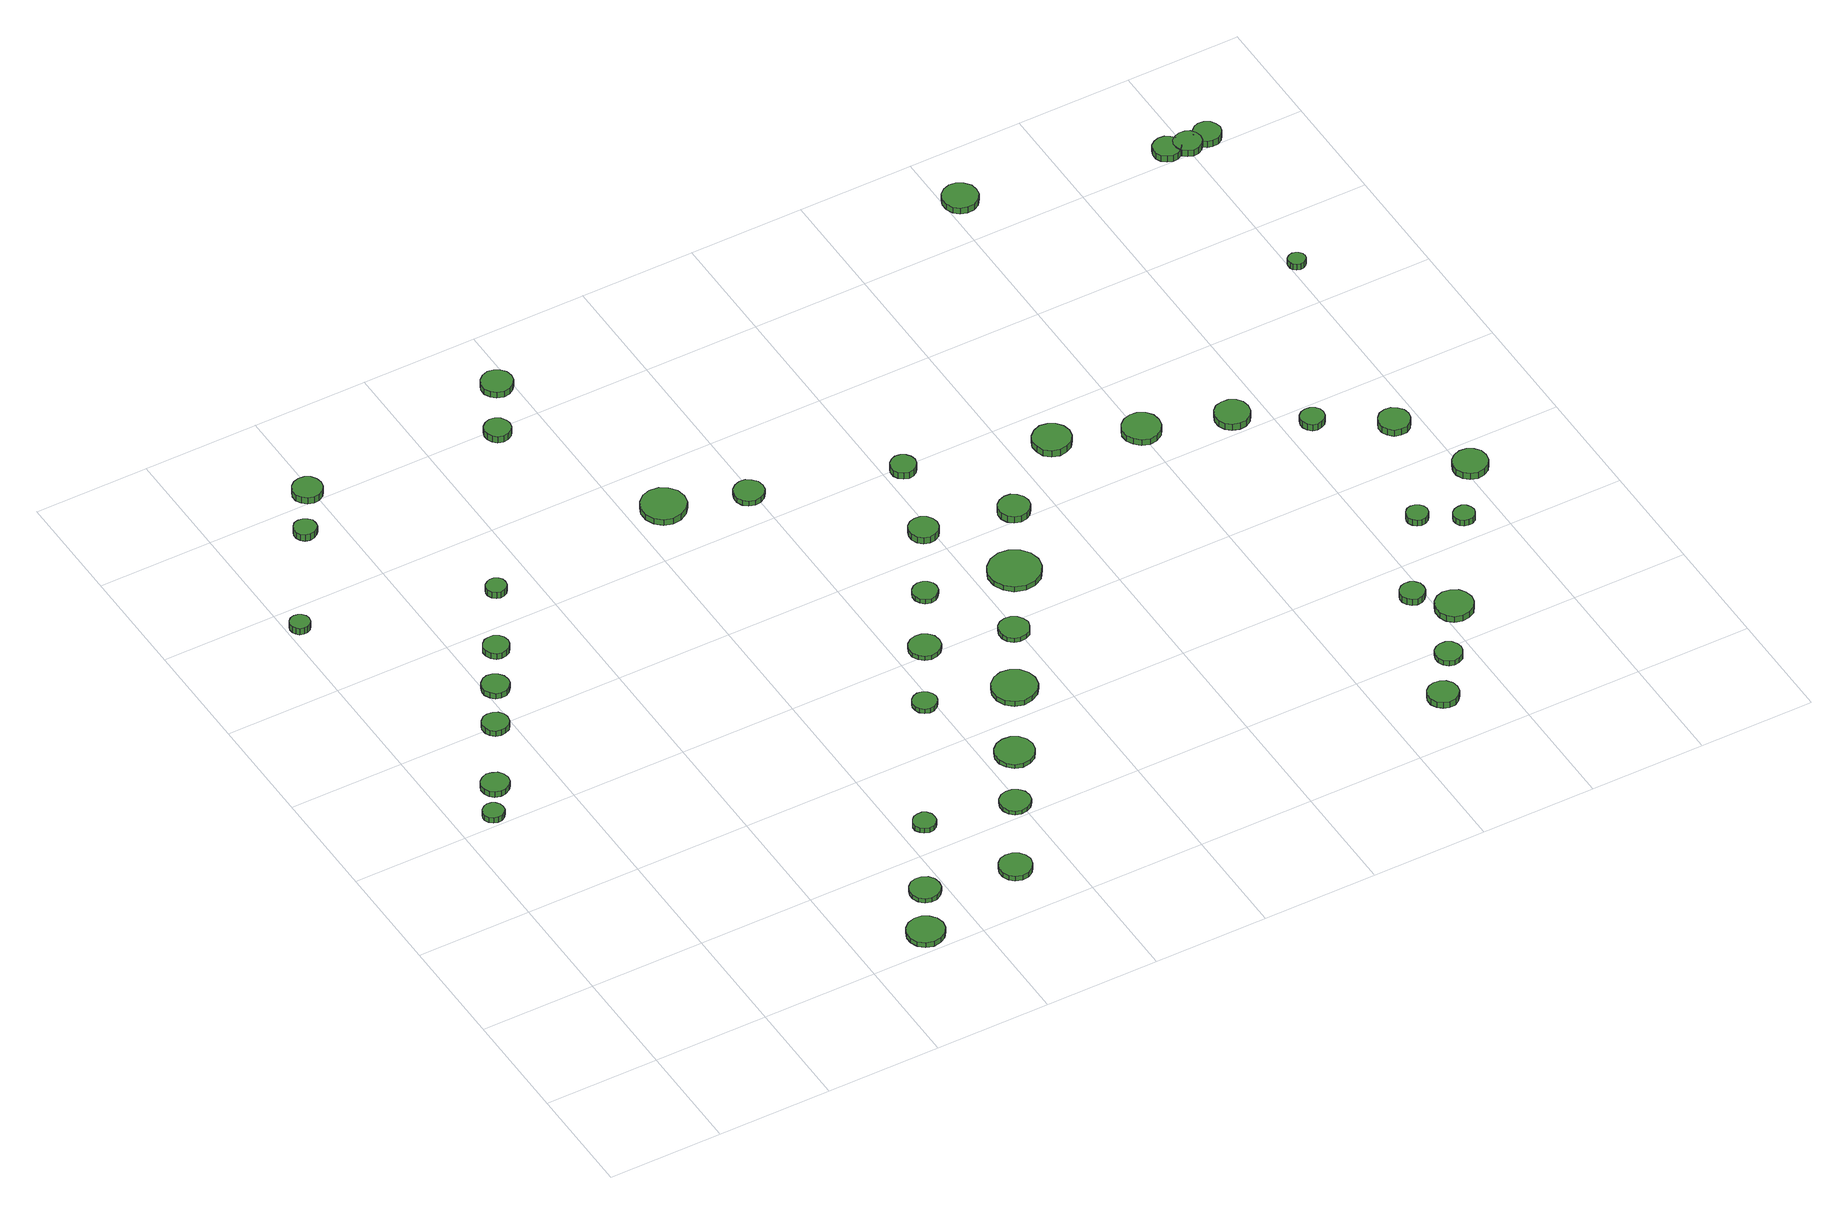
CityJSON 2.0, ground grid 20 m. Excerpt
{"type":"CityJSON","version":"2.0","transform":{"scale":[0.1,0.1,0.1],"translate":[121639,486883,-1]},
"CityObjects":{
"tree1":{"type":"SolitaryVegetationObject","attributes":{"function":"something"},"geometry":[{"type":"MultiSurface","lod":"1","boundaries":[[[0,1,2,3,4,5,6,7,8,9,10,11,12,13,14]],[[15,16,17,18,19,20,21,22,23,24,25,26,27,28,29]],[[0,29,28,1]],[[1,28,27,2]],[[2,27,26,3]],[[3,26,25,4]],[[4,25,24,5]],[[5,24,23,6]],[[6,23,22,7]],[[7,22,21,8]],[[8,21,20,9]],[[9,20,19,10]],[[10,19,18,11]],[[11,18,17,12]],[[12,17,16,13]],[[13,16,15,14]],[[14,15,29,0]]]}]},
"tree2":{"type":"SolitaryVegetationObject","attributes":{"function":"something"},"geometry":[{"type":"MultiSurface","lod":"1","boundaries":[[[30,31,32,33,34,35,36,37,38,39,40,41,42,43,44]],[[45,46,47,48,49,50,51,52,53,54,55,56,57,58,59]],[[30,59,58,31]],[[31,58,57,32]],[[32,57,56,33]],[[33,56,55,34]],[[34,55,54,35]],[[35,54,53,36]],[[36,53,52,37]],[[37,52,51,38]],[[38,51,50,39]],[[39,50,49,40]],[[40,49,48,41]],[[41,48,47,42]],[[42,47,46,43]],[[43,46,45,44]],[[44,45,59,30]]]}]},
"tree3":{"type":"SolitaryVegetationObject","attributes":{"function":"something"},"geometry":[{"type":"MultiSurface","lod":"1","boundaries":[[[60,61,62,63,64,65,66,67,68,69,70,71,72,73,74]],[[75,76,77,78,79,80,81,82,83,84,85,86,87,88,89]],[[60,89,88,61]],[[61,88,87,62]],[[62,87,86,63]],[[63,86,85,64]],[[64,85,84,65]],[[65,84,83,66]],[[66,83,82,67]],[[67,82,81,68]],[[68,81,80,69]],[[69,80,79,70]],[[70,79,78,71]],[[71,78,77,72]],[[72,77,76,73]],[[73,76,75,74]],[[74,75,89,60]]]}]},
"tree4":{"type":"SolitaryVegetationObject","attributes":{"function":"something"},"geometry":[{"type":"MultiSurface","lod":"1","boundaries":[[[90,91,92,93,94,95,96,97,98,99,100,101,102,103,104]],[[105,106,107,108,109,110,111,112,113,114,115,116,117,118,119]],[[90,119,118,91]],[[91,118,117,92]],[[92,117,116,93]],[[93,116,115,94]],[[94,115,114,95]],[[95,114,113,96]],[[96,113,112,97]],[[97,112,111,98]],[[98,111,110,99]],[[99,110,109,100]],[[100,109,108,101]],[[101,108,107,102]],[[102,107,106,103]],[[103,106,105,104]],[[104,105,119,90]]]}]},
"tree5":{"type":"SolitaryVegetationObject","attributes":{"function":"something"},"geometry":[{"type":"MultiSurface","lod":"1","boundaries":[[[120,121,122,123,124,125,126,127,128,129,130,131,132,133,134]],[[135,136,137,138,139,140,141,142,143,144,145,146,147,148,149]],[[120,149,148,121]],[[121,148,147,122]],[[122,147,146,123]],[[123,146,145,124]],[[124,145,144,125]],[[125,144,143,126]],[[126,143,142,127]],[[127,142,141,128]],[[128,141,140,129]],[[129,140,139,130]],[[130,139,138,131]],[[131,138,137,132]],[[132,137,136,133]],[[133,136,135,134]],[[134,135,149,120]]]}]},
"tree6":{"type":"SolitaryVegetationObject","attributes":{"function":"something"},"geometry":[{"type":"MultiSurface","lod":"1","boundaries":[[[150,151,152,153,154,155,156,157,158,159,160,161,162,163,164]],[[165,166,167,168,169,170,171,172,173,174,175,176,177,178,179]],[[150,179,178,151]],[[151,178,177,152]],[[152,177,176,153]],[[153,176,175,154]],[[154,175,174,155]],[[155,174,173,156]],[[156,173,172,157]],[[157,172,171,158]],[[158,171,170,159]],[[159,170,169,160]],[[160,169,168,161]],[[161,168,167,162]],[[162,167,166,163]],[[163,166,165,164]],[[164,165,179,150]]]}]},
"tree7":{"type":"SolitaryVegetationObject","attributes":{"function":"something"},"geometry":[{"type":"MultiSurface","lod":"1","boundaries":[[[180,181,182,183,184,185,186,187,188,189,190,191,192,193,194]],[[195,196,197,198,199,200,201,202,203,204,205,206,207,208,209]],[[180,209,208,181]],[[181,208,207,182]],[[182,207,206,183]],[[183,206,205,184]],[[184,205,204,185]],[[185,204,203,186]],[[186,203,202,187]],[[187,202,201,188]],[[188,201,200,189]],[[189,200,199,190]],[[190,199,198,191]],[[191,198,197,192]],[[192,197,196,193]],[[193,196,195,194]],[[194,195,209,180]]]}]},
"tree8":{"type":"SolitaryVegetationObject","attributes":{"function":"something"},"geometry":[{"type":"MultiSurface","lod":"1","boundaries":[[[210,211,212,213,214,215,216,217,218,219,220,221,222,223,224]],[[225,226,227,228,229,230,231,232,233,234,235,236,237,238,239]],[[210,239,238,211]],[[211,238,237,212]],[[212,237,236,213]],[[213,236,235,214]],[[214,235,234,215]],[[215,234,233,216]],[[216,233,232,217]],[[217,232,231,218]],[[218,231,230,219]],[[219,230,229,220]],[[220,229,228,221]],[[221,228,227,222]],[[222,227,226,223]],[[223,226,225,224]],[[224,225,239,210]]]}]},
"tree9":{"type":"SolitaryVegetationObject","attributes":{"function":"something"},"geometry":[{"type":"MultiSurface","lod":"1","boundaries":[[[240,241,242,243,244,245,246,247,248,249,250,251,252,253,254]],[[255,256,257,258,259,260,261,262,263,264,265,266,267,268,269]],[[240,269,268,241]],[[241,268,267,242]],[[242,267,266,243]],[[243,266,265,244]],[[244,265,264,245]],[[245,264,263,246]],[[246,263,262,247]],[[247,262,261,248]],[[248,261,260,249]],[[249,260,259,250]],[[250,259,258,251]],[[251,258,257,252]],[[252,257,256,253]],[[253,256,255,254]],[[254,255,269,240]]]}]},
"tree10":{"type":"SolitaryVegetationObject","attributes":{"function":"something"},"geometry":[{"type":"MultiSurface","lod":"1","boundaries":[[[270,271,272,273,274,275,276,277,278,279,280,281,282,283,284]],[[285,286,287,288,289,290,291,292,293,294,295,296,297,298,299]],[[270,299,298,271]],[[271,298,297,272]],[[272,297,296,273]],[[273,296,295,274]],[[274,295,294,275]],[[275,294,293,276]],[[276,293,292,277]],[[277,292,291,278]],[[278,291,290,279]],[[279,290,289,280]],[[280,289,288,281]],[[281,288,287,282]],[[282,287,286,283]],[[283,286,285,284]],[[284,285,299,270]]]}]},
"tree11":{"type":"SolitaryVegetationObject","attributes":{"function":"something"},"geometry":[{"type":"MultiSurface","lod":"1","boundaries":[[[300,301,302,303,304,305,306,307,308,309,310,311,312,313,314]],[[315,316,317,318,319,320,321,322,323,324,325,326,327,328,329]],[[300,329,328,301]],[[301,328,327,302]],[[302,327,326,303]],[[303,326,325,304]],[[304,325,324,305]],[[305,324,323,306]],[[306,323,322,307]],[[307,322,321,308]],[[308,321,320,309]],[[309,320,319,310]],[[310,319,318,311]],[[311,318,317,312]],[[312,317,316,313]],[[313,316,315,314]],[[314,315,329,300]]]}]},
"tree12":{"type":"SolitaryVegetationObject","attributes":{"function":"something"},"geometry":[{"type":"MultiSurface","lod":"1","boundaries":[[[330,331,332,333,334,335,336,337,338,339,340,341,342,343,344]],[[345,346,347,348,349,350,351,352,353,354,355,356,357,358,359]],[[330,359,358,331]],[[331,358,357,332]],[[332,357,356,333]],[[333,356,355,334]],[[334,355,354,335]],[[335,354,353,336]],[[336,353,352,337]],[[337,352,351,338]],[[338,351,350,339]],[[339,350,349,340]],[[340,349,348,341]],[[341,348,347,342]],[[342,347,346,343]],[[343,346,345,344]],[[344,345,359,330]]]}]},
"tree13":{"type":"SolitaryVegetationObject","attributes":{"function":"something"},"geometry":[{"type":"MultiSurface","lod":"1","boundaries":[[[360,361,362,363,364,365,366,367,368,369,370,371,372,373,374]],[[375,376,377,378,379,380,381,382,383,384,385,386,387,388,389]],[[360,389,388,361]],[[361,388,387,362]],[[362,387,386,363]],[[363,386,385,364]],[[364,385,384,365]],[[365,384,383,366]],[[366,383,382,367]],[[367,382,381,368]],[[368,381,380,369]],[[369,380,379,370]],[[370,379,378,371]],[[371,378,377,372]],[[372,377,376,373]],[[373,376,375,374]],[[374,375,389,360]]]}]},
"tree14":{"type":"SolitaryVegetationObject","attributes":{"function":"something"},"geometry":[{"type":"MultiSurface","lod":"1","boundaries":[[[390,391,392,393,394,395,396,397,398,399,400,401,402,403,404]],[[405,406,407,408,409,410,411,412,413,414,415,416,417,418,419]],[[390,419,418,391]],[[391,418,417,392]],[[392,417,416,393]],[[393,416,415,394]],[[394,415,414,395]],[[395,414,413,396]],[[396,413,412,397]],[[397,412,411,398]],[[398,411,410,399]],[[399,410,409,400]],[[400,409,408,401]],[[401,408,407,402]],[[402,407,406,403]],[[403,406,405,404]],[[404,405,419,390]]]}]},
"tree15":{"type":"SolitaryVegetationObject","attributes":{"function":"something"},"geometry":[{"type":"MultiSurface","lod":"1","boundaries":[[[420,421,422,423,424,425,426,427,428,429,430,431,432,433,434]],[[435,436,437,438,439,440,441,442,443,444,445,446,447,448,449]],[[420,449,448,421]],[[421,448,447,422]],[[422,447,446,423]],[[423,446,445,424]],[[424,445,444,425]],[[425,444,443,426]],[[426,443,442,427]],[[427,442,441,428]],[[428,441,440,429]],[[429,440,439,430]],[[430,439,438,431]],[[431,438,437,432]],[[432,437,436,433]],[[433,436,435,434]],[[434,435,449,420]]]}]},
"tree16":{"type":"SolitaryVegetationObject","attributes":{"function":"something"},"geometry":[{"type":"MultiSurface","lod":"1","boundaries":[[[450,451,452,453,454,455,456,457,458,459,460,461,462,463,464]],[[465,466,467,468,469,470,471,472,473,474,475,476,477,478,479]],[[450,479,478,451]],[[451,478,477,452]],[[452,477,476,453]],[[453,476,475,454]],[[454,475,474,455]],[[455,474,473,456]],[[456,473,472,457]],[[457,472,471,458]],[[458,471,470,459]],[[459,470,469,460]],[[460,469,468,461]],[[461,468,467,462]],[[462,467,466,463]],[[463,466,465,464]],[[464,465,479,450]]]}]},
"tree17":{"type":"SolitaryVegetationObject","attributes":{"function":"something"},"geometry":[{"type":"MultiSurface","lod":"1","boundaries":[[[480,481,482,483,484,485,486,487,488,489,490,491,492,493,494]],[[495,496,497,498,499,500,501,502,503,504,505,506,507,508,509]],[[480,509,508,481]],[[481,508,507,482]],[[482,507,506,483]],[[483,506,505,484]],[[484,505,504,485]],[[485,504,503,486]],[[486,503,502,487]],[[487,502,501,488]],[[488,501,500,489]],[[489,500,499,490]],[[490,499,498,491]],[[491,498,497,492]],[[492,497,496,493]],[[493,496,495,494]],[[494,495,509,480]]]}]},
"tree18":{"type":"SolitaryVegetationObject","attributes":{"function":"something"},"geometry":[{"type":"MultiSurface","lod":"1","boundaries":[[[510,511,512,513,514,515,516,517,518,519,520,521,522,523,524]],[[525,526,527,528,529,530,531,532,533,534,535,536,537,538,539]],[[510,539,538,511]],[[511,538,537,512]],[[512,537,536,513]],[[513,536,535,514]],[[514,535,534,515]],[[515,534,533,516]],[[516,533,532,517]],[[517,532,531,518]],[[518,531,530,519]],[[519,530,529,520]],[[520,529,528,521]],[[521,528,527,522]],[[522,527,526,523]],[[523,526,525,524]],[[524,525,539,510]]]}]},
"tree19":{"type":"SolitaryVegetationObject","attributes":{"function":"something"},"geometry":[{"type":"MultiSurface","lod":"1","boundaries":[[[540,541,542,543,544,545,546,547,548,549,550,551,552,553,554]],[[555,556,557,558,559,560,561,562,563,564,565,566,567,568,569]],[[540,569,568,541]],[[541,568,567,542]],[[542,567,566,543]],[[543,566,565,544]],[[544,565,564,545]],[[545,564,563,546]],[[546,563,562,547]],[[547,562,561,548]],[[548,561,560,549]],[[549,560,559,550]],[[550,559,558,551]],[[551,558,557,552]],[[552,557,556,553]],[[553,556,555,554]],[[554,555,569,540]]]}]},
"tree20":{"type":"SolitaryVegetationObject","attributes":{"function":"something"},"geometry":[{"type":"MultiSurface","lod":"1","boundaries":[[[570,571,572,573,574,575,576,577,578,579,580,581,582,583,584]],[[585,586,587,588,589,590,591,592,593,594,595,596,597,598,599]],[[570,599,598,571]],[[571,598,597,572]],[[572,597,596,573]],[[573,596,595,574]],[[574,595,594,575]],[[575,594,593,576]],[[576,593,592,577]],[[577,592,591,578]],[[578,591,590,579]],[[579,590,589,580]],[[580,589,588,581]],[[581,588,587,582]],[[582,587,586,583]],[[583,586,585,584]],[[584,585,599,570]]]}]},
"tree21":{"type":"SolitaryVegetationObject","attributes":{"function":"something"},"geometry":[{"type":"MultiSurface","lod":"1","boundaries":[[[600,601,602,603,604,605,606,607,608,609,610,611,612,613,614]],[[615,616,617,618,619,620,621,622,623,624,625,626,627,628,629]],[[600,629,628,601]],[[601,628,627,602]],[[602,627,626,603]],[[603,626,625,604]],[[604,625,624,605]],[[605,624,623,606]],[[606,623,622,607]],[[607,622,621,608]],[[608,621,620,609]],[[609,620,619,610]],[[610,619,618,611]],[[611,618,617,612]],[[612,617,616,613]],[[613,616,615,614]],[[614,615,629,600]]]}]},
"tree22":{"type":"SolitaryVegetationObject","attributes":{"function":"something"},"geometry":[{"type":"MultiSurface","lod":"1","boundaries":[[[630,631,632,633,634,635,636,637,638,639,640,641,642,643,644]],[[645,646,647,648,649,650,651,652,653,654,655,656,657,658,659]],[[630,659,658,631]],[[631,658,657,632]],[[632,657,656,633]],[[633,656,655,634]],[[634,655,654,635]],[[635,654,653,636]],[[636,653,652,637]],[[637,652,651,638]],[[638,651,650,639]],[[639,650,649,640]],[[640,649,648,641]],[[641,648,647,642]],[[642,647,646,643]],[[643,646,645,644]],[[644,645,659,630]]]}]},
"tree23":{"type":"SolitaryVegetationObject","attributes":{"function":"something"},"geometry":[{"type":"MultiSurface","lod":"1","boundaries":[[[660,661,662,663,664,665,666,667,668,669,670,671,672,673,674]],[[675,676,677,678,679,680,681,682,683,684,685,686,687,688,689]],[[660,689,688,661]],[[661,688,687,662]],[[662,687,686,663]],[[663,686,685,664]],[[664,685,684,665]],[[665,684,683,666]],[[666,683,682,667]],[[667,682,681,668]],[[668,681,680,669]],[[669,680,679,670]],[[670,679,678,671]],[[671,678,677,672]],[[672,677,676,673]],[[673,676,675,674]],[[674,675,689,660]]]}]},
"tree24":{"type":"SolitaryVegetationObject","attributes":{"function":"something"},"geometry":[{"type":"MultiSurface","lod":"1","boundaries":[[[690,691,692,693,694,695,696,697,698,699,700,701,702,703,704]],[[705,706,707,708,709,710,711,712,713,714,715,716,717,718,719]],[[690,719,718,691]],[[691,718,717,692]],[[692,717,716,693]],[[693,716,715,694]],[[694,715,714,695]],[[695,714,713,696]],[[696,713,712,697]],[[697,712,711,698]],[[698,711,710,699]],[[699,710,709,700]],[[700,709,708,701]],[[701,708,707,702]],[[702,707,706,703]],[[703,706,705,704]],[[704,705,719,690]]]}]},
"tree25":{"type":"SolitaryVegetationObject","attributes":{"function":"something"},"geometry":[{"type":"MultiSurface","lod":"1","boundaries":[[[720,721,722,723,724,725,726,727,728,729,730,731,732,733,734]],[[735,736,737,738,739,740,741,742,743,744,745,746,747,748,749]],[[720,749,748,721]],[[721,748,747,722]],[[722,747,746,723]],[[723,746,745,724]],[[724,745,744,725]],[[725,744,743,726]],[[726,743,742,727]],[[727,742,741,728]],[[728,741,740,729]],[[729,740,739,730]],[[730,739,738,731]],[[731,738,737,732]],[[732,737,736,733]],[[733,736,735,734]],[[734,735,749,720]]]}]},
"tree26":{"type":"SolitaryVegetationObject","attributes":{"function":"something"},"geometry":[{"type":"MultiSurface","lod":"1","boundaries":[[[750,751,752,753,754,755,756,757,758,759,760,761,762,763,764]],[[765,766,767,768,769,770,771,772,773,774,775,776,777,778,779]],[[750,779,778,751]],[[751,778,777,752]],[[752,777,776,753]],[[753,776,775,754]],[[754,775,774,755]],[[755,774,773,756]],[[756,773,772,757]],[[757,772,771,758]],[[758,771,770,759]],[[759,770,769,760]],[[760,769,768,761]],[[761,768,767,762]],[[762,767,766,763]],[[763,766,765,764]],[[764,765,779,750]]]}]},
"tree27":{"type":"SolitaryVegetationObject","attributes":{"function":"something"},"geometry":[{"type":"MultiSurface","lod":"1","boundaries":[[[780,781,782,783,784,785,786,787,788,789,790,791,792,793,794]],[[795,796,797,798,799,800,801,802,803,804,805,806,807,808,809]],[[780,809,808,781]],[[781,808,807,782]],[[782,807,806,783]],[[783,806,805,784]],[[784,805,804,785]],[[785,804,803,786]],[[786,803,802,787]],[[787,802,801,788]],[[788,801,800,789]],[[789,800,799,790]],[[790,799,798,791]],[[791,798,797,792]],[[792,797,796,793]],[[793,796,795,794]],[[794,795,809,780]]]}]},
"tree28":{"type":"SolitaryVegetationObject","attributes":{"function":"something"},"geometry":[{"type":"MultiSurface","lod":"1","boundaries":[[[810,811,812,813,814,815,816,817,818,819,820,821,822,823,824]],[[825,826,827,828,829,830,831,832,833,834,835,836,837,838,839]],[[810,839,838,811]],[[811,838,837,812]],[[812,837,836,813]],[[813,836,835,814]],[[814,835,834,815]],[[815,834,833,816]],[[816,833,832,817]],[[817,832,831,818]],[[818,831,830,819]],[[819,830,829,820]],[[820,829,828,821]],[[821,828,827,822]],[[822,827,826,823]],[[823,826,825,824]],[[824,825,839,810]]]}]},
"tree29":{"type":"SolitaryVegetationObject","attributes":{"function":"something"},"geometry":[{"type":"MultiSurface","lod":"1","boundaries":[[[840,841,842,843,844,845,846,847,848,849,850,851,852,853,854]],[[855,856,857,858,859,860,861,862,863,864,865,866,867,868,869]],[[840,869,868,841]],[[841,868,867,842]],[[842,867,866,843]],[[843,866,865,844]],[[844,865,864,845]],[[845,864,863,846]],[[846,863,862,847]],[[847,862,861,848]],[[848,861,860,849]],[[849,860,859,850]],[[850,859,858,851]],[[851,858,857,852]],[[852,857,856,853]],[[853,856,855,854]],[[854,855,869,840]]]}]},
"tree30":{"type":"SolitaryVegetationObject","attributes":{"function":"something"},"geometry":[{"type":"MultiSurface","lod":"1","boundaries":[[[870,871,872,873,874,875,876,877,878,879,880,881,882,883,884]],[[885,886,887,888,889,890,891,892,893,894,895,896,897,898,899]],[[870,899,898,871]],[[871,898,897,872]],[[872,897,896,873]],[[873,896,895,874]],[[874,895,894,875]],[[875,894,893,876]],[[876,893,892,877]],[[877,892,891,878]],[[878,891,890,879]],[[879,890,889,880]],[[880,889,888,881]],[[881,888,887,882]],[[882,887,886,883]],[[883,886,885,884]],[[884,885,899,870]]]}]},
"tree31":{"type":"SolitaryVegetationObject","attributes":{"function":"something"},"geometry":[{"type":"MultiSurface","lod":"1","boundaries":[[[900,901,902,903,904,905,906,907,908,909,910,911,912,913,914]],[[915,916,917,918,919,920,921,922,923,924,925,926,927,928,929]],[[900,929,928,901]],[[901,928,927,902]],[[902,927,926,903]],[[903,926,925,904]],[[904,925,924,905]],[[905,924,923,906]],[[906,923,922,907]],[[907,922,921,908]],[[908,921,920,909]],[[909,920,919,910]],[[910,919,918,911]],[[911,918,917,912]],[[912,917,916,913]],[[913,916,915,914]],[[914,915,929,900]]]}]},
"tree32":{"type":"SolitaryVegetationObject","attributes":{"function":"something"},"geometry":[{"type":"MultiSurface","lod":"1","boundaries":[[[930,931,932,933,934,935,936,937,938,939,940,941,942,943,944]],[[945,946,947,948,949,950,951,952,953,954,955,956,957,958,959]],[[930,959,958,931]],[[931,958,957,932]],[[932,957,956,933]],[[933,956,955,934]],[[934,955,954,935]],[[935,954,953,936]],[[936,953,952,937]],[[937,952,951,938]],[[938,951,950,939]],[[939,950,949,940]],[[940,949,948,941]],[[941,948,947,942]],[[942,947,946,943]],[[943,946,945,944]],[[944,945,959,930]]]}]},
"tree33":{"type":"SolitaryVegetationObject","attributes":{"function":"something"},"geometry":[{"type":"MultiSurface","lod":"1","boundaries":[[[960,961,962,963,964,965,966,967,968,969,970,971,972,973,974]],[[975,976,977,978,979,980,981,982,983,984,985,986,987,988,989]],[[960,989,988,961]],[[961,988,987,962]],[[962,987,986,963]],[[963,986,985,964]],[[964,985,984,965]],[[965,984,983,966]],[[966,983,982,967]],[[967,982,981,968]],[[968,981,980,969]],[[969,980,979,970]],[[970,979,978,971]],[[971,978,977,972]],[[972,977,976,973]],[[973,976,975,974]],[[974,975,989,960]]]}]},
"tree34":{"type":"SolitaryVegetationObject","attributes":{"function":"something"},"geometry":[{"type":"MultiSurface","lod":"1","boundaries":[[[990,991,992,993,994,995,996,997,998,999,1000,1001,1002,1003,1004]],[[1005,1006,1007,1008,1009,1010,1011,1012,1013,1014,1015,1016,1017,1018,1019]],[[990,1019,1018,991]],[[991,1018,1017,992]],[[992,1017,1016,993]],[[993,1016,1015,994]],[[994,1015,1014,995]],[[995,1014,1013,996]],[[996,1013,1012,997]],[[997,1012,1011,998]],[[998,1011,1010,999]],[[999,1010,1009,1000]],[[1000,1009,1008,1001]],[[1001,1008,1007,1002]],[[1002,1007,1006,1003]],[[1003,1006,1005,1004]],[[1004,1005,1019,990]]]}]},
"tree35":{"type":"SolitaryVegetationObject","attributes":{"function":"something"},"geometry":[{"type":"MultiSurface","lod":"1","boundaries":[[[1020,1021,1022,1023,1024,1025,1026,1027,1028,1029,1030,1031,1032,1033,1034]],[[1035,1036,1037,1038,1039,1040,1041,1042,1043,1044,1045,1046,1047,1048,1049]],[[1020,1049,1048,1021]],[[1021,1048,1047,1022]],[[1022,1047,1046,1023]],[[1023,1046,1045,1024]],[[1024,1045,1044,1025]],[[1025,1044,1043,1026]],[[1026,1043,1042,1027]],[[1027,1042,1041,1028]],[[1028,1041,1040,1029]],[[1029,1040,1039,1030]],[[1030,1039,1038,1031]],[[1031,1038,1037,1032]],[[1032,1037,1036,1033]],[[1033,1036,1035,1034]],[[1034,1035,1049,1020]]]}]},
"tree36":{"type":"SolitaryVegetationObject","attributes":{"function":"something"},"geometry":[{"type":"MultiSurface","lod":"1","boundaries":[[[1050,1051,1052,1053,1054,1055,1056,1057,1058,1059,1060,1061,1062,1063,1064]],[[1065,1066,1067,1068,1069,1070,1071,1072,1073,1074,1075,1076,1077,1078,1079]],[[1050,1079,1078,1051]],[[1051,1078,1077,1052]],[[1052,1077,1076,1053]],[[1053,1076,1075,1054]],[[1054,1075,1074,1055]],[[1055,1074,1073,1056]],[[1056,1073,1072,1057]],[[1057,1072,1071,1058]],[[1058,1071,1070,1059]],[[1059,1070,1069,1060]],[[1060,1069,1068,1061]],[[1061,1068,1067,1062]],[[1062,1067,1066,1063]],[[1063,1066,1065,1064]],[[1064,1065,1079,1050]]]}]},
"tree37":{"type":"SolitaryVegetationObject","attributes":{"function":"something"},"geometry":[{"type":"MultiSurface","lod":"1","boundaries":[[[1080,1081,1082,1083,1084,1085,1086,1087,1088,1089,1090,1091,1092,1093,1094]],[[1095,1096,1097,1098,1099,1100,1101,1102,1103,1104,1105,1106,1107,1108,1109]],[[1080,1109,1108,1081]],[[1081,1108,1107,1082]],[[1082,1107,1106,1083]],[[1083,1106,1105,1084]],[[1084,1105,1104,1085]],[[1085,1104,1103,1086]],[[1086,1103,1102,1087]],[[1087,1102,1101,1088]],[[1088,1101,1100,1089]],[[1089,1100,1099,1090]],[[1090,1099,1098,1091]],[[1091,1098,1097,1092]],[[1092,1097,1096,1093]],[[1093,1096,1095,1094]],[[1094,1095,1109,1080]]]}]},
"tree38":{"type":"SolitaryVegetationObject","attributes":{"function":"something"},"geometry":[{"type":"MultiSurface","lod":"1","boundaries":[[[1110,1111,1112,1113,1114,1115,1116,1117,1118,1119,1120,1121,1122,1123,1124]],[[1125,1126,1127,1128,1129,1130,1131,1132,1133,1134,1135,1136,1137,1138,1139]],[[1110,1139,1138,1111]],[[1111,1138,1137,1112]],[[1112,1137,1136,1113]],[[1113,1136,1135,1114]],[[1114,1135,1134,1115]],[[1115,1134,1133,1116]],[[1116,1133,1132,1117]],[[1117,1132,1131,1118]],[[1118,1131,1130,1119]],[[1119,1130,1129,1120]],[[1120,1129,1128,1121]],[[1121,1128,1127,1122]],[[1122,1127,1126,1123]],[[1123,1126,1125,1124]],[[1124,1125,1139,1110]]]}]},
"tree39":{"type":"SolitaryVegetationObject","attributes":{"function":"something"},"geometry":[{"type":"MultiSurface","lod":"1","boundaries":[[[1140,1141,1142,1143,1144,1145,1146,1147,1148,1149,1150,1151,1152,1153,1154]],[[1155,1156,1157,1158,1159,1160,1161,1162,1163,1164,1165,1166,1167,1168,1169]],[[1140,1169,1168,1141]],[[1141,1168,1167,1142]],[[1142,1167,1166,1143]],[[1143,1166,1165,1144]],[[1144,1165,1164,1145]],[[1145,1164,1163,1146]],[[1146,1163,1162,1147]],[[1147,1162,1161,1148]],[[1148,1161,1160,1149]],[[1149,1160,1159,1150]],[[1150,1159,1158,1151]],[[1151,1158,1157,1152]],[[1152,1157,1156,1153]],[[1153,1156,1155,1154]],[[1154,1155,1169,1140]]]}]},
"tree40":{"type":"SolitaryVegetationObject","attributes":{"function":"something"},"geometry":[{"type":"MultiSurface","lod":"1","boundaries":[[[1170,1171,1172,1173,1174,1175,1176,1177,1178,1179,1180,1181,1182,1183,1184]],[[1185,1186,1187,1188,1189,1190,1191,1192,1193,1194,1195,1196,1197,1198,1199]],[[1170,1199,1198,1171]],[[1171,1198,1197,1172]],[[1172,1197,1196,1173]],[[1173,1196,1195,1174]],[[1174,1195,1194,1175]],[[1175,1194,1193,1176]],[[1176,1193,1192,1177]],[[1177,1192,1191,1178]],[[1178,1191,1190,1179]],[[1179,1190,1189,1180]],[[1180,1189,1188,1181]],[[1181,1188,1187,1182]],[[1182,1187,1186,1183]],[[1183,1186,1185,1184]],[[1184,1185,1199,1170]]]}]},
"tree41":{"type":"SolitaryVegetationObject","attributes":{"function":"something"},"geometry":[{"type":"MultiSurface","lod":"1","boundaries":[[[1200,1201,1202,1203,1204,1205,1206,1207,1208,1209,1210,1211,1212,1213,1214]],[[1215,1216,1217,1218,1219,1220,1221,1222,1223,1224,1225,1226,1227,1228,1229]],[[1200,1229,1228,1201]],[[1201,1228,1227,1202]],[[1202,1227,1226,1203]],[[1203,1226,1225,1204]],[[1204,1225,1224,1205]],[[1205,1224,1223,1206]],[[1206,1223,1222,1207]],[[1207,1222,1221,1208]],[[1208,1221,1220,1209]],[[1209,1220,1219,1210]],[[1210,1219,1218,1211]],[[1211,1218,1217,1212]],[[1212,1217,1216,1213]],[[1213,1216,1215,1214]],[[1214,1215,1229,1200]]]}]},
"tree42":{"type":"SolitaryVegetationObject","attributes":{"function":"something"},"geometry":[{"type":"MultiSurface","lod":"1","boundaries":[[[1230,1231,1232,1233,1234,1235,1236,1237,1238,1239,1240,1241,1242,1243,1244]],[[1245,1246,1247,1248,1249,1250,1251,1252,1253,1254,1255,1256,1257,1258,1259]],[[1230,1259,1258,1231]],[[1231,1258,1257,1232]],[[1232,1257,1256,1233]],[[1233,1256,1255,1234]],[[1234,1255,1254,1235]],[[1235,1254,1253,1236]],[[1236,1253,1252,1237]],[[1237,1252,1251,1238]],[[1238,1251,1250,1239]],[[1239,1250,1249,1240]],[[1240,1249,1248,1241]],[[1241,1248,1247,1242]],[[1242,1247,1246,1243]],[[1243,1246,1245,1244]],[[1244,1245,1259,1230]]]}]},
"tree43":{"type":"SolitaryVegetationObject","attributes":{"function":"something"},"geometry":[{"type":"MultiSurface","lod":"1","boundaries":[[[1260,1261,1262,1263,1264,1265,1266,1267,1268,1269,1270,1271,1272,1273,1274]],[[1275,1276,1277,1278,1279,1280,1281,1282,1283,1284,1285,1286,1287,1288,1289]],[[1260,1289,1288,1261]],[[1261,1288,1287,1262]],[[1262,1287,1286,1263]],[[1263,1286,1285,1264]],[[1264,1285,1284,1265]],[[1265,1284,1283,1266]],[[1266,1283,1282,1267]],[[1267,1282,1281,1268]],[[1268,1281,1280,1269]],[[1269,1280,1279,1270]],[[1270,1279,1278,1271]],[[1271,1278,1277,1272]],[[1272,1277,1276,1273]],[[1273,1276,1275,1274]],[[1274,1275,1289,1260]]]}]},
"tree44":{"type":"SolitaryVegetationObject","attributes":{"function":"something"},"geometry":[{"type":"MultiSurface","lod":"1","boundaries":[[[1290,1291,1292,1293,1294,1295,1296,1297,1298,1299,1300,1301,1302,1303,1304]],[[1305,1306,1307,1308,1309,1310,1311,1312,1313,1314,1315,1316,1317,1318,1319]],[[1290,1319,1318,1291]],[[1291,1318,1317,1292]],[[1292,1317,1316,1293]],[[1293,1316,1315,1294]],[[1294,1315,1314,1295]],[[1295,1314,1313,1296]],[[1296,1313,1312,1297]],[[1297,1312,1311,1298]],[[1298,1311,1310,1299]],[[1299,1310,1309,1300]],[[1300,1309,1308,1301]],[[1301,1308,1307,1302]],[[1302,1307,1306,1303]],[[1303,1306,1305,1304]],[[1304,1305,1319,1290]]]}]},
"tree45":{"type":"SolitaryVegetationObject","attributes":{"function":"something"},"geometry":[{"type":"MultiSurface","lod":"1","boundaries":[[[1320,1321,1322,1323,1324,1325,1326,1327,1328,1329,1330,1331,1332,1333,1334]],[[1335,1336,1337,1338,1339,1340,1341,1342,1343,1344,1345,1346,1347,1348,1349]],[[1320,1349,1348,1321]],[[1321,1348,1347,1322]],[[1322,1347,1346,1323]],[[1323,1346,1345,1324]],[[1324,1345,1344,1325]],[[1325,1344,1343,1326]],[[1326,1343,1342,1327]],[[1327,1342,1341,1328]],[[1328,1341,1340,1329]],[[1329,1340,1339,1330]],[[1330,1339,1338,1331]],[[1331,1338,1337,1332]],[[1332,1337,1336,1333]],[[1333,1336,1335,1334]],[[1334,1335,1349,1320]]]}]}
},
"vertices":[
[84,623,17],[83,630,17],[78,636,17],[72,640,17],[64,641,17],[57,638,17],[51,633,17],[48,626,17],[48,619,17],[51,612,17],[57,607,17],[64,605,17],[72,605,17],[78,609,17],[83,615,17],[83,615,6],[78,609,6],[72,605,6],[64,605,6],[57,607,6],[51,612,6],[48,619,6],[48,626,6],[51,633,6],[57,638,6],[64,641,6],[72,640,6],[78,636,6],[83,630,6],[84,623,6],
[125,678,17],[123,688,17],[117,696,17],[108,700,17],[99,702,17],[89,698,17],[82,692,17],[78,683,17],[78,673,17],[82,664,17],[89,658,17],[99,655,17],[108,656,17],[117,661,17],[123,668,17],[123,668,6],[117,661,6],[108,656,6],[99,655,6],[89,658,6],[82,664,6],[78,673,6],[78,683,6],[82,692,6],[89,698,6],[99,702,6],[108,700,6],[117,696,6],[123,688,6],[125,678,6],
[40,1156,19],[38,1163,19],[34,1169,19],[28,1172,19],[21,1173,19],[14,1171,19],[9,1166,19],[6,1159,19],[6,1152,19],[9,1146,19],[14,1141,19],[21,1139,19],[28,1140,19],[34,1143,19],[38,1149,19],[38,1149,6],[34,1143,6],[28,1140,6],[21,1139,6],[14,1141,6],[9,1146,6],[6,1152,6],[6,1159,6],[9,1166,6],[14,1171,6],[21,1173,6],[28,1172,6],[34,1169,6],[38,1163,6],[40,1156,6],
[196,800,17],[194,809,17],[188,817,17],[180,821,17],[171,822,17],[162,820,17],[155,813,17],[151,805,17],[151,795,17],[155,787,17],[162,780,17],[171,778,17],[180,779,17],[188,783,17],[194,791,17],[194,791,6],[188,783,6],[180,779,6],[171,778,6],[162,780,6],[155,787,6],[151,795,6],[151,805,6],[155,813,6],[162,820,6],[171,822,6],[180,821,6],[188,817,6],[194,809,6],[196,800,6],
[241,876,17],[239,886,17],[233,894,17],[225,899,17],[215,900,17],[206,897,17],[199,890,17],[195,881,17],[195,872,17],[199,863,17],[206,856,17],[215,853,17],[225,854,17],[233,859,17],[239,867,17],[239,867,6],[233,859,6],[225,854,6],[215,853,6],[206,856,6],[199,863,6],[195,872,6],[195,881,6],[199,890,6],[206,897,6],[215,900,6],[225,899,6],[233,894,6],[239,886,6],[241,876,6],
[549,39,16],[546,52,16],[538,62,16],[527,69,16],[514,70,16],[501,66,16],[491,57,16],[486,45,16],[486,32,16],[491,20,16],[501,11,16],[514,7,16],[527,9,16],[538,15,16],[546,26,16],[546,26,6],[538,15,6],[527,9,6],[514,7,6],[501,11,6],[491,20,6],[486,32,6],[486,45,6],[491,57,6],[501,66,6],[514,70,6],[527,69,6],[538,62,6],[546,52,6],[549,39,6],
[160,1342,20],[159,1350,20],[154,1356,20],[147,1360,20],[139,1361,20],[131,1359,20],[125,1353,20],[122,1346,20],[122,1338,20],[125,1331,20],[131,1325,20],[139,1323,20],[147,1324,20],[154,1328,20],[159,1334,20],[159,1334,7],[154,1328,7],[147,1324,7],[139,1323,7],[131,1325,7],[125,1331,7],[122,1338,7],[122,1346,7],[125,1353,7],[131,1359,7],[139,1361,7],[147,1360,7],[154,1356,7],[159,1350,7],[160,1342,7],
[286,954,18],[284,963,18],[279,970,18],[271,975,18],[262,975,18],[254,973,18],[247,967,18],[243,959,18],[243,950,18],[247,941,18],[254,935,18],[262,933,18],[271,934,18],[279,938,18],[284,945,18],[284,945,6],[279,938,6],[271,934,6],[262,933,6],[254,935,6],[247,941,6],[243,950,6],[243,959,6],[247,967,6],[254,973,6],[262,975,6],[271,975,6],[279,970,6],[284,963,6],[286,954,6],
[591,123,16],[589,134,16],[583,143,16],[573,148,16],[562,149,16],[552,146,16],[544,138,16],[540,128,16],[540,118,16],[544,108,16],[552,100,16],[562,97,16],[573,98,16],[583,104,16],[589,112,16],[589,112,7],[583,104,7],[573,98,7],[562,97,7],[552,100,7],[544,108,7],[540,118,7],[540,128,7],[544,138,7],[552,146,7],[562,149,7],[573,148,7],[583,143,7],[589,134,7],[591,123,7],
[216,1421,19],[214,1431,19],[208,1440,19],[199,1445,19],[189,1446,19],[179,1443,19],[171,1436,19],[166,1426,19],[166,1415,19],[171,1406,19],[179,1399,19],[189,1396,19],[199,1397,19],[208,1402,19],[214,1410,19],[214,1410,6],[208,1402,6],[199,1397,6],[189,1396,6],[179,1399,6],[171,1406,6],[166,1415,6],[166,1426,6],[171,1436,6],[179,1443,6],[189,1446,6],[199,1445,6],[208,1440,6],[214,1431,6],[216,1421,6],
[348,1068,24],[347,1075,24],[343,1081,24],[336,1085,24],[329,1085,24],[323,1083,24],[317,1078,24],[314,1072,24],[314,1065,24],[317,1058,24],[323,1053,24],[329,1051,24],[336,1052,24],[343,1055,24],[347,1061,24],[347,1061,11],[343,1055,11],[336,1052,11],[329,1051,11],[323,1053,11],[317,1058,11],[314,1065,11],[314,1072,11],[317,1078,11],[323,1083,11],[329,1085,11],[336,1085,11],[343,1081,11],[347,1075,11],[348,1068,11],
[662,258,17],[661,266,17],[656,273,17],[649,277,17],[641,277,17],[633,275,17],[628,270,17],[624,262,17],[624,254,17],[628,247,17],[633,242,17],[641,239,17],[649,240,17],[656,244,17],[661,250,17],[661,250,7],[656,244,7],[649,240,7],[641,239,7],[633,242,7],[628,247,7],[624,254,7],[624,262,7],[628,270,7],[633,275,7],[641,277,7],[649,277,7],[656,273,7],[661,266,7],[662,258,7],
[744,98,16],[741,109,16],[735,118,16],[725,124,16],[713,125,16],[702,122,16],[694,114,16],[689,103,16],[689,92,16],[694,81,16],[702,74,16],[713,70,16],[725,71,16],[735,77,16],[741,86,16],[741,86,6],[735,77,6],[725,71,6],[713,70,6],[702,74,6],[694,81,6],[689,92,6],[689,103,6],[694,114,6],[702,122,6],[713,125,6],[725,124,6],[735,118,6],[741,109,6],[744,98,6],
[818,228,15],[816,239,15],[809,248,15],[800,253,15],[789,254,15],[779,251,15],[771,244,15],[767,234,15],[767,223,15],[771,213,15],[779,206,15],[789,203,15],[800,204,15],[809,209,15],[816,218,15],[816,218,7],[809,209,7],[800,204,7],[789,203,7],[779,206,7],[771,213,7],[767,223,7],[767,234,7],[771,244,7],[779,251,7],[789,254,7],[800,253,7],[809,248,7],[816,239,7],[818,228,7],
[806,501,16],[804,509,16],[799,516,16],[791,521,16],[783,522,16],[775,519,16],[768,513,16],[765,505,16],[765,497,16],[768,489,16],[775,483,16],[783,480,16],[791,481,16],[799,486,16],[804,493,16],[804,493,7],[799,486,7],[791,481,7],[783,480,7],[775,483,7],[768,489,7],[765,497,7],[765,505,7],[768,513,7],[775,519,7],[783,522,7],[791,521,7],[799,516,7],[804,509,7],[806,501,7],
[542,1387,22],[540,1396,22],[535,1404,22],[527,1409,22],[518,1410,22],[509,1407,22],[502,1401,22],[498,1392,22],[498,1383,22],[502,1374,22],[509,1368,22],[518,1365,22],[527,1366,22],[535,1371,22],[540,1378,22],[540,1378,9],[535,1371,9],[527,1366,9],[518,1365,9],[509,1368,9],[502,1374,9],[498,1383,9],[498,1392,9],[502,1401,9],[509,1407,9],[518,1410,9],[527,1409,9],[535,1404,9],[540,1396,9],[542,1387,9],
[883,329,15],[880,343,15],[872,354,15],[860,361,15],[846,362,15],[833,358,15],[823,349,15],[817,336,15],[817,322,15],[823,310,15],[833,300,15],[846,296,15],[860,298,15],[872,304,15],[880,316,15],[880,316,7],[872,304,7],[860,298,7],[846,296,7],[833,300,7],[823,310,7],[817,322,7],[817,336,7],[823,349,7],[833,358,7],[846,362,7],[860,361,7],[872,354,7],[880,343,7],[883,329,7],
[697,1105,18],[694,1120,18],[684,1133,18],[671,1141,18],[655,1143,18],[640,1138,18],[628,1127,18],[622,1113,18],[622,1097,18],[628,1083,18],[640,1072,18],[655,1067,18],[671,1069,18],[684,1077,18],[694,1089,18],[694,1089,6],[684,1077,6],[671,1069,6],[655,1067,6],[640,1072,6],[628,1083,6],[622,1097,6],[622,1113,6],[628,1127,6],[640,1138,6],[655,1143,6],[671,1141,6],[684,1133,6],[694,1120,6],[697,1105,6],
[603,1486,17],[601,1497,17],[594,1506,17],[585,1511,17],[574,1513,17],[563,1509,17],[555,1502,17],[550,1492,17],[550,1480,17],[555,1470,17],[563,1463,17],[574,1459,17],[585,1461,17],[594,1466,17],[601,1475,17],[601,1475,5],[594,1466,5],[585,1461,5],[574,1459,5],[563,1463,5],[555,1470,5],[550,1480,5],[550,1492,5],[555,1502,5],[563,1509,5],[574,1513,5],[585,1511,5],[594,1506,5],[601,1497,5],[603,1486,5],
[877,613,16],[875,624,16],[868,633,16],[859,638,16],[848,639,16],[837,636,16],[829,629,16],[824,618,16],[824,607,16],[829,597,16],[837,590,16],[848,586,16],[859,588,16],[868,593,16],[875,602,16],[875,602,7],[868,593,7],[859,588,7],[848,586,7],[837,590,7],[829,597,7],[824,607,7],[824,618,7],[829,629,7],[837,636,7],[848,639,7],[859,638,7],[868,633,7],[875,624,7],[877,613,7],
[963,459,17],[960,474,17],[951,487,17],[937,495,17],[921,497,17],[906,492,17],[894,481,17],[888,467,17],[888,451,17],[894,436,17],[906,426,17],[921,421,17],[937,423,17],[951,431,17],[960,443,17],[960,443,7],[951,431,7],[937,423,7],[921,421,7],[906,426,7],[894,436,7],[888,451,7],[888,467,7],[894,481,7],[906,492,7],[921,497,7],[937,495,7],[951,487,7],[960,474,7],[963,459,7],
[818,1065,16],[816,1076,16],[809,1084,16],[800,1090,16],[790,1091,16],[779,1087,16],[771,1080,16],[767,1070,16],[767,1060,16],[771,1050,16],[779,1043,16],[790,1039,16],[800,1041,16],[809,1046,16],[816,1055,16],[816,1055,6],[809,1046,6],[800,1041,6],[790,1039,6],[779,1043,6],[771,1050,6],[767,1060,6],[767,1070,6],[771,1080,6],[779,1087,6],[790,1091,6],[800,1090,6],[809,1084,6],[816,1076,6],[818,1065,6],
[937,724,15],[936,732,15],[930,740,15],[923,744,15],[914,745,15],[905,742,15],[899,736,15],[895,728,15],[895,719,15],[899,711,15],[905,705,15],[914,702,15],[923,703,15],[930,708,15],[936,715,15],[936,715,6],[930,708,6],[923,703,6],[914,702,6],[905,705,6],[899,711,6],[895,719,6],[895,728,6],[899,736,6],[905,742,6],[914,745,6],[923,744,6],[930,740,6],[936,732,6],[937,724,6],
[1020,579,15],[1017,589,15],[1011,598,15],[1002,603,15],[991,604,15],[981,601,15],[973,594,15],[969,584,15],[969,573,15],[973,563,15],[981,556,15],[991,553,15],[1002,554,15],[1011,559,15],[1017,568,15],[1017,568,6],[1011,559,6],[1002,554,6],[991,553,6],[981,556,6],[973,563,6],[969,573,6],[969,584,6],[973,594,6],[981,601,6],[991,604,6],[1002,603,6],[1011,598,6],[1017,589,6],[1020,579,6],
[1011,849,19],[1009,859,19],[1003,868,19],[994,873,19],[984,874,19],[974,871,19],[966,864,19],[962,854,19],[962,844,19],[966,834,19],[974,827,19],[984,824,19],[994,825,19],[1003,830,19],[1009,839,19],[1009,839,6],[1003,830,6],[994,825,6],[984,824,6],[974,827,6],[966,834,6],[962,844,6],[962,854,6],[966,864,6],[974,871,6],[984,874,6],[994,873,6],[1003,868,6],[1009,859,6],[1011,849,6],
[1108,696,16],[1104,714,16],[1093,729,16],[1077,738,16],[1059,740,16],[1041,734,16],[1028,722,16],[1020,705,16],[1020,687,16],[1028,670,16],[1041,658,16],[1059,652,16],[1077,654,16],[1093,663,16],[1104,678,16],[1104,678,6],[1093,663,6],[1077,654,6],[1059,652,6],[1041,658,6],[1028,670,6],[1020,687,6],[1020,705,6],[1028,722,6],[1041,734,6],[1059,740,6],[1077,738,6],[1093,729,6],[1104,714,6],[1108,696,6],
[1053,990,22],[1051,999,22],[1046,1006,22],[1038,1011,22],[1029,1012,22],[1021,1009,22],[1014,1003,22],[1010,995,22],[1010,985,22],[1014,977,22],[1021,971,22],[1029,968,22],[1038,969,22],[1046,974,22],[1051,981,22],[1051,981,9],[1046,974,9],[1038,969,9],[1029,968,9],[1021,971,9],[1014,977,9],[1010,985,9],[1010,995,9],[1014,1003,9],[1021,1009,9],[1029,1012,9],[1038,1011,9],[1046,1006,9],[1051,999,9],[1053,990,9],
[1161,819,20],[1159,830,20],[1152,839,20],[1143,845,20],[1132,846,20],[1121,842,20],[1113,835,20],[1108,825,20],[1108,814,20],[1113,803,20],[1121,796,20],[1132,792,20],[1143,794,20],[1152,799,20],[1159,808,20],[1159,808,7],[1152,799,7],[1143,794,7],[1132,792,7],[1121,796,7],[1113,803,7],[1108,814,7],[1108,825,7],[1113,835,7],[1121,842,7],[1132,846,7],[1143,845,7],[1152,839,7],[1159,830,7],[1161,819,7],
[1529,103,18],[1527,114,18],[1520,123,18],[1511,128,18],[1500,129,18],[1490,126,18],[1482,119,18],[1477,109,18],[1477,98,18],[1482,88,18],[1490,81,18],[1500,77,18],[1511,78,18],[1520,84,18],[1527,93,18],[1527,93,6],[1520,84,6],[1511,78,6],[1500,77,6],[1490,81,6],[1482,88,6],[1477,98,6],[1477,109,6],[1482,119,6],[1490,126,6],[1500,129,6],[1511,128,6],[1520,123,6],[1527,114,6],[1529,103,6],
[1300,928,19],[1297,942,19],[1289,952,19],[1277,959,19],[1264,961,19],[1251,956,19],[1241,947,19],[1236,935,19],[1236,922,19],[1241,909,19],[1251,900,19],[1264,896,19],[1277,898,19],[1289,904,19],[1297,915,19],[1297,915,6],[1289,904,6],[1277,898,6],[1264,896,6],[1251,900,6],[1241,909,6],[1236,922,6],[1236,935,6],[1241,947,6],[1251,956,6],[1264,961,6],[1277,959,6],[1289,952,6],[1297,942,6],[1300,928,6],
[1582,182,16],[1580,191,16],[1575,199,16],[1566,204,16],[1557,205,16],[1548,202,16],[1541,196,16],[1537,187,16],[1537,177,16],[1541,168,16],[1548,162,16],[1557,159,16],[1566,160,16],[1575,165,16],[1580,173,16],[1580,173,6],[1575,165,6],[1566,160,6],[1557,159,6],[1548,162,6],[1541,168,6],[1537,177,6],[1537,187,6],[1541,196,6],[1548,202,6],[1557,205,6],[1566,204,6],[1575,199,6],[1580,191,6],[1582,182,6],
[1436,881,17],[1434,894,17],[1426,905,17],[1414,912,17],[1401,913,17],[1388,909,17],[1378,900,17],[1372,887,17],[1372,874,17],[1378,862,17],[1388,853,17],[1401,848,17],[1414,850,17],[1426,857,17],[1434,868,17],[1434,868,5],[1426,857,5],[1414,850,5],[1401,848,5],[1388,853,5],[1378,862,5],[1372,874,5],[1372,887,5],[1378,900,5],[1388,909,5],[1401,913,5],[1414,912,5],[1426,905,5],[1434,894,5],[1436,881,5],
[1600,331,19],[1599,340,19],[1593,347,19],[1586,351,19],[1577,352,19],[1569,349,19],[1562,343,19],[1559,335,19],[1559,327,19],[1562,319,19],[1569,313,19],[1577,310,19],[1586,311,19],[1593,315,19],[1599,322,19],[1599,322,6],[1593,315,6],[1586,311,6],[1577,310,6],[1569,313,6],[1562,319,6],[1559,327,6],[1559,335,6],[1562,343,6],[1569,349,6],[1577,352,6],[1586,351,6],[1593,347,6],[1599,340,6],[1600,331,6],
[1655,274,17],[1652,287,17],[1645,298,17],[1633,304,17],[1620,306,17],[1607,302,17],[1597,293,17],[1592,281,17],[1592,267,17],[1597,255,17],[1607,246,17],[1620,242,17],[1633,244,17],[1645,250,17],[1652,261,17],[1652,261,5],[1645,250,5],[1633,244,5],[1620,242,5],[1607,246,5],[1597,255,5],[1592,267,5],[1592,281,5],[1597,293,5],[1607,302,5],[1620,306,5],[1633,304,5],[1645,298,5],[1652,287,5],[1655,274,5],
[1573,835,19],[1571,847,19],[1564,857,19],[1553,863,19],[1541,864,19],[1529,861,19],[1520,853,19],[1515,841,19],[1515,829,19],[1520,818,19],[1529,810,19],[1541,806,19],[1553,807,19],[1564,813,19],[1571,823,19],[1571,823,6],[1564,813,6],[1553,807,6],[1541,806,6],[1529,810,6],[1520,818,6],[1515,829,6],[1515,841,6],[1520,853,6],[1529,861,6],[1541,864,6],[1553,863,6],[1564,857,6],[1571,847,6],[1573,835,6],
[1695,482,22],[1693,489,22],[1689,495,22],[1682,499,22],[1674,500,22],[1667,498,22],[1661,492,22],[1658,485,22],[1658,478,22],[1661,471,22],[1667,466,22],[1674,463,22],[1682,464,22],[1689,468,22],[1693,474,22],[1693,474,10],[1689,468,10],[1682,464,10],[1674,463,10],[1667,466,10],[1661,471,10],[1658,478,10],[1658,485,10],[1661,492,10],[1667,498,10],[1674,500,10],[1682,499,10],[1689,495,10],[1693,489,10],[1695,482,10],
[1455,1486,22],[1453,1498,22],[1445,1508,22],[1434,1515,22],[1422,1516,22],[1410,1512,22],[1401,1504,22],[1396,1492,22],[1396,1480,22],[1401,1468,22],[1410,1460,22],[1422,1456,22],[1434,1457,22],[1445,1463,22],[1453,1474,22],[1453,1474,10],[1445,1463,10],[1434,1457,10],[1422,1456,10],[1410,1460,10],[1401,1468,10],[1396,1480,10],[1396,1492,10],[1401,1504,10],[1410,1512,10],[1422,1516,10],[1434,1515,10],[1445,1508,10],[1453,1498,10],[1455,1486,10],
[1759,444,21],[1757,452,21],[1753,458,21],[1746,462,21],[1739,462,21],[1732,460,21],[1726,455,21],[1723,448,21],[1723,441,21],[1726,434,21],[1732,429,21],[1739,427,21],[1746,427,21],[1753,431,21],[1757,437,21],[1757,437,9],[1753,431,9],[1746,427,9],[1739,427,9],[1732,429,9],[1726,434,9],[1723,441,9],[1723,448,9],[1726,455,9],[1732,460,9],[1739,462,9],[1746,462,9],[1753,458,9],[1757,452,9],[1759,444,9],
[1667,760,22],[1666,768,22],[1661,775,22],[1653,779,22],[1645,780,22],[1637,778,22],[1630,772,22],[1627,764,22],[1627,756,22],[1630,748,22],[1637,742,22],[1645,740,22],[1653,741,22],[1661,745,22],[1666,752,22],[1666,752,9],[1661,745,9],[1653,741,9],[1645,740,9],[1637,742,9],[1630,748,9],[1627,756,9],[1627,764,9],[1630,772,9],[1637,778,9],[1645,780,9],[1653,779,9],[1661,775,9],[1666,768,9],[1667,760,9],
[1778,683,29],[1776,693,29],[1769,702,29],[1760,708,29],[1749,709,29],[1738,706,29],[1730,698,29],[1725,688,29],[1725,677,29],[1730,667,29],[1738,659,29],[1749,656,29],[1760,657,29],[1769,663,29],[1776,672,29],[1776,672,16],[1769,663,16],[1760,657,16],[1749,656,16],[1738,659,16],[1730,667,16],[1725,677,16],[1725,688,16],[1730,698,16],[1738,706,16],[1749,709,16],[1760,708,16],[1769,702,16],[1776,693,16],[1778,683,16],
[1836,539,27],[1834,551,27],[1827,560,27],[1816,567,27],[1804,568,27],[1792,564,27],[1783,556,27],[1778,545,27],[1778,533,27],[1783,521,27],[1792,513,27],[1804,509,27],[1816,511,27],[1827,517,27],[1834,527,27],[1834,527,14],[1827,517,14],[1816,511,14],[1804,509,14],[1792,513,14],[1783,521,14],[1778,533,14],[1778,545,14],[1783,556,14],[1792,564,14],[1804,568,14],[1816,567,14],[1827,560,14],[1834,551,14],[1836,539,14],
[1826,1090,22],[1825,1096,22],[1821,1101,22],[1816,1104,22],[1810,1105,22],[1804,1103,22],[1799,1099,22],[1797,1094,22],[1797,1087,22],[1799,1082,22],[1804,1078,22],[1810,1076,22],[1816,1077,22],[1821,1080,22],[1825,1085,22],[1825,1085,10],[1821,1080,10],[1816,1077,10],[1810,1076,10],[1804,1078,10],[1799,1082,10],[1797,1087,10],[1797,1094,10],[1799,1099,10],[1804,1103,10],[1810,1105,10],[1816,1104,10],[1821,1101,10],[1825,1096,10],[1826,1090,10],
[1788,1418,25],[1786,1428,25],[1780,1435,25],[1772,1440,25],[1762,1441,25],[1753,1438,25],[1745,1432,25],[1741,1423,25],[1741,1413,25],[1745,1404,25],[1753,1397,25],[1762,1394,25],[1772,1395,25],[1780,1400,25],[1786,1408,25],[1786,1408,12],[1780,1400,12],[1772,1395,12],[1762,1394,12],[1753,1397,12],[1745,1404,12],[1741,1413,12],[1741,1423,12],[1745,1432,12],[1753,1438,12],[1762,1441,12],[1772,1440,12],[1780,1435,12],[1786,1428,12],[1788,1418,12],
[1822,1411,26],[1820,1421,26],[1814,1429,26],[1806,1433,26],[1796,1434,26],[1787,1431,26],[1779,1425,26],[1775,1416,26],[1775,1406,26],[1779,1397,26],[1787,1391,26],[1796,1388,26],[1806,1389,26],[1814,1393,26],[1820,1401,26],[1820,1401,13],[1814,1393,13],[1806,1389,13],[1796,1388,13],[1787,1391,13],[1779,1397,13],[1775,1406,13],[1775,1416,13],[1779,1425,13],[1787,1431,13],[1796,1434,13],[1806,1433,13],[1814,1429,13],[1820,1421,13],[1822,1411,13],
[1860,1414,26],[1857,1424,26],[1852,1432,26],[1843,1437,26],[1833,1438,26],[1824,1435,26],[1817,1428,26],[1813,1419,26],[1813,1409,26],[1817,1400,26],[1824,1394,26],[1833,1391,26],[1843,1392,26],[1852,1397,26],[1857,1404,26],[1857,1404,13],[1852,1397,13],[1843,1392,13],[1833,1391,13],[1824,1394,13],[1817,1400,13],[1813,1409,13],[1813,1419,13],[1817,1428,13],[1824,1435,13],[1833,1438,13],[1843,1437,13],[1852,1432,13],[1857,1424,13],[1860,1414,13]
]}
